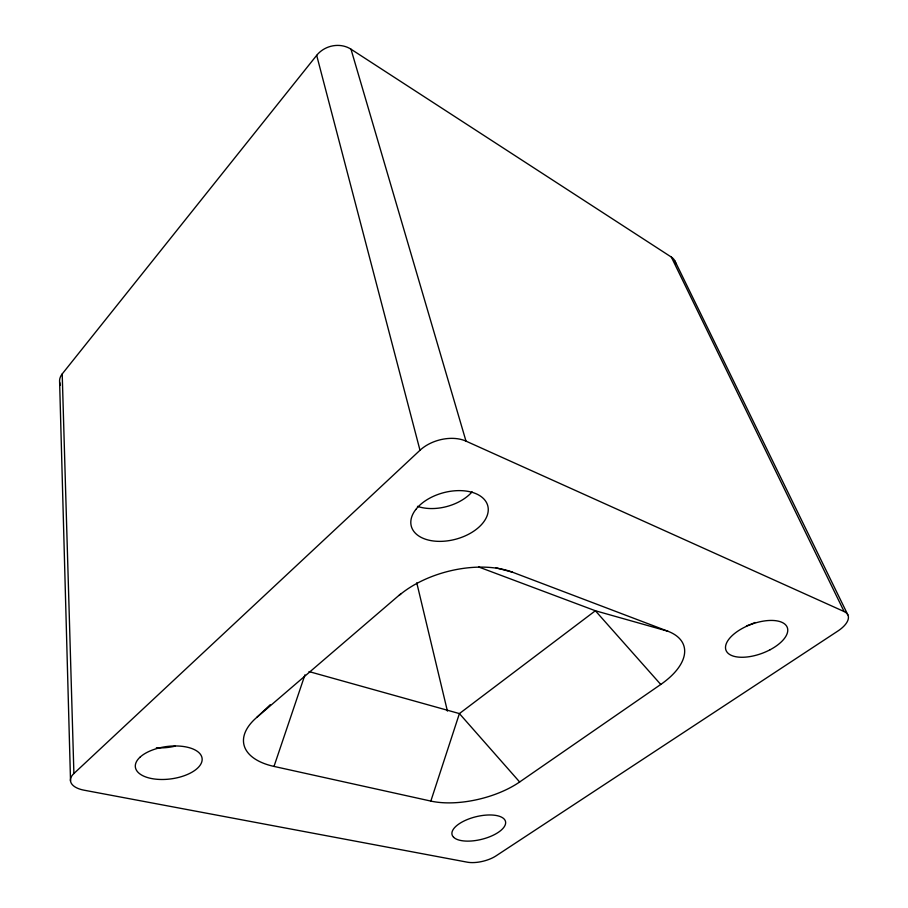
<?xml version="1.0" encoding="UTF-8"?>
<svg xmlns="http://www.w3.org/2000/svg" width="908" height="908" viewBox="0 0 908 908"><rect width="100%" height="100%" fill="white"/><g stroke="black" fill="none" stroke-linecap="round" stroke-linejoin="round"><path stroke-width="1.36" d="M430.835 801.083L459.403 713.586L595.376 610.755L667.868 631.23A72.095 35.389 -17.5 0 1 660.752 684.462L519.648 781.981A66.193 30.316 -13.9 0 1 430.835 801.083L274 766.42A73.128 36.388 -10.6 0 1 256.851 717.331L270.243 704.733M274 766.42L304.963 674.803M60.393 385.14A21.1 14.664 0.1 0 1 62.209 373.937L316.676 55.343A24.459 21.588 -17.8 0 1 350.987 49.191L671.341 257.077A20.487 13.938 -27 0 1 675.836 263.729M256.851 717.331L401.098 593.526M73.9 773.525L419.995 450.266A32.836 21.02 -15.5 0 1 465.997 441.129L844.111 611.549A25.901 11.986 -21.5 0 1 837.88 631.026L495.95 855.926A20.941 8.558 -13.7 0 1 467.314 862.18L84.103 790.198A26.865 12.791 -6.1 0 1 73.9 773.525L62.209 373.937M496.086 567.806L512.487 572.199L667.868 631.23M309.015 671.58L459.403 713.586L519.648 781.981M478.607 566.955L595.376 610.755L660.752 684.462M674.95 261.039L847.834 614.818M671.341 257.077L844.111 611.549M350.987 49.191L465.997 441.129M316.676 55.343L419.995 450.266M416.772 582.834L447.417 711.1M59.622 382.166L70.529 781.016M399.066 595.478A79.45 43.675 -14.4 0 1 512.487 572.199M770.177 649.708A32.688 15.47 -20.3 0 1 725.503 647.381A32.688 15.47 -20.3 0 1 770.665 620.436A32.688 15.47 -20.3 0 1 775.296 646.655A32.87 15.561 -20.3 0 1 770.143 649.719M755.025 622.479A32.12 15.777 -20.6 0 1 746.478 625.862M415.773 509.513A39.566 24.039 -15 0 0 447.406 540.873A39.566 24.039 -15 0 0 485.156 500.49A39.566 24.039 -15 0 0 420.2 504.791A39.782 24.175 -15 0 0 415.762 509.547M140.252 756.977A33.653 16.321 -7.5 0 0 165.631 779.393A33.653 16.321 -7.5 0 0 199.987 753.765A33.653 16.321 -7.5 0 0 144.281 753.969A33.834 16.412 -7.5 0 0 140.263 756.977M472.115 491.864A38.726 24.323 -15.1 0 1 417.464 506.346M175.085 746.16A33.051 16.639 -7.2 0 1 156.358 747.772M453.58 837.221A27.512 11.645 -13.8 0 0 498.31 832.341A27.717 11.736 -13.8 0 0 501.5 829.878A27.512 11.645 -13.8 0 0 481.49 815.634A27.512 11.645 -13.8 0 0 453.58 837.221"/></g></svg>
